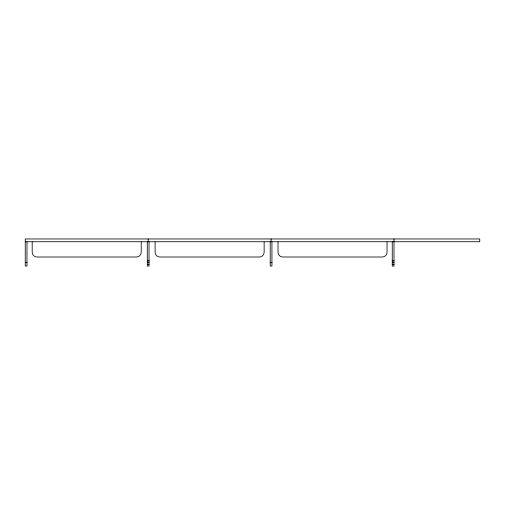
<?xml version="1.0" encoding="UTF-8"?>
<svg xmlns="http://www.w3.org/2000/svg" width="505" height="505" viewBox="0 0 505 505"><rect width="100%" height="100%" fill="white"/><g stroke="black" fill="none" stroke-linecap="round" stroke-linejoin="round"><path stroke-width="0.76" d="M25.25 241.737L479.75 241.737L479.75 238.96L25.25 238.96L25.25 266.04L26.986 266.04L26.986 241.737M147.296 260.851L149.032 260.851M392.252 260.851L393.988 260.851M25.25 262.568L26.986 262.568M147.296 262.568L149.032 262.568M270.207 262.568L271.942 262.568M392.252 262.568L393.988 262.568M147.296 264.304L149.032 264.304M392.252 264.304L393.988 264.304M393.988 238.96L393.988 266.04L392.252 266.04L392.252 241.737M387.045 241.996L387.045 252.153A4.861 4.861 0 0 1 382.184 257.013L282.882 257.013A4.861 4.861 0 0 1 278.021 252.153L278.021 241.996M271.942 241.737L271.942 266.04L270.207 266.04L270.207 241.737M271.078 238.96L271.078 241.737M264.134 241.996L264.134 252.153A4.861 4.861 0 0 1 259.273 257.013L159.965 257.013A4.861 4.861 0 0 1 155.104 252.153L155.104 241.996M149.032 241.737L149.032 266.04L147.296 266.04L147.296 241.737M148.161 238.96L148.161 241.737M141.217 241.996L141.217 252.153A4.861 4.861 0 0 1 136.356 257.013L37.054 257.013A4.861 4.861 0 0 1 32.194 252.153L32.194 241.996"/></g></svg>
